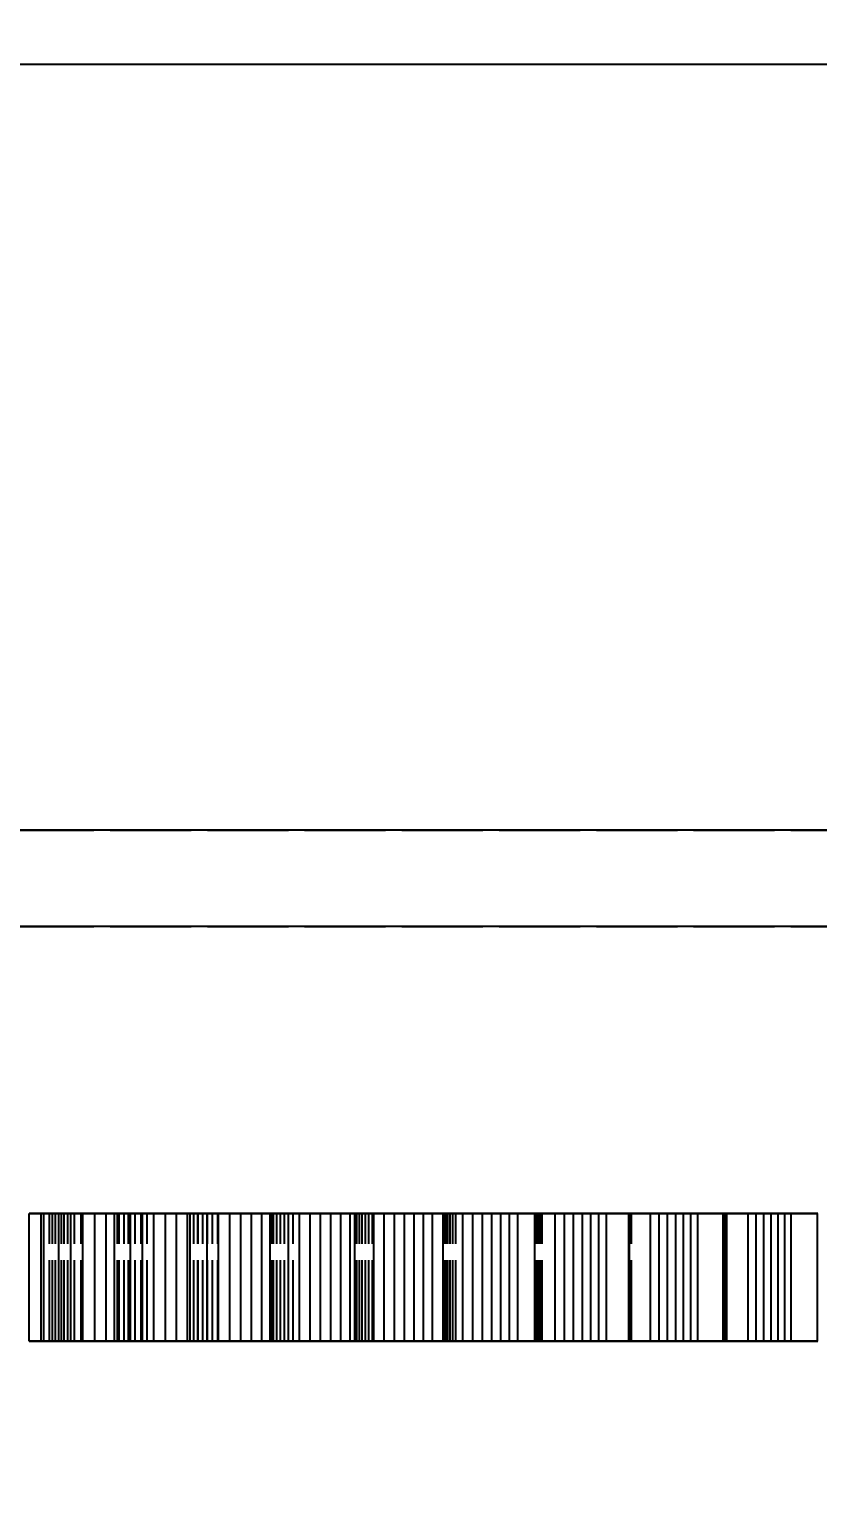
# Model space of a CAD drawing. Header units: millimetres. Extents: x -9 to 234, y -53 to 196.
# Drawn here: x 122.44 to 134.8, y -30.48 to -7.65 of the extents above; entities that cross this region are included whole.
import ezdxf

# ---------------------------------------------------------------- set-up
doc = ezdxf.new("R2010")
doc.units = ezdxf.units.MM
doc.linetypes.add('DASHED', pattern=[1.524, 1.27, -0.254])
for name, color, linetype in [('DIMS', 3, 'CONTINUOUS'), ('HIDDEN', 8, 'DASHED'), ('VISIBLE', 7, 'CONTINUOUS')]:
    doc.layers.add(name, color=color, linetype=linetype)
doc.styles.add('OpenSansCondensed-Light', font='OpenSansCondensed-Light.ttf')
doc.dimstyles.new('EZDXF', dxfattribs={"dimtxt": 0.25, "dimasz": 0.175, "dimexe": 0.375, "dimexo": 0.125, "dimgap": 0.1, "dimtad": 1, "dimlfac": 100, "dimzin": 12, "dimdsep": 46, "dimtxsty": 'OpenSansCondensed-Light', "dimblk": 'ARCHTICK', "dimcen": 2.5, "dimazin": 3, "dimtfac": 0.5, "dimtmove": 2, "dimatfit": 3})

# ---------------------------------------------------------------- blocks, each defined once
blk = doc.blocks.new('_ARCHTICK')
at = {"color": 0, "linetype": 'BYBLOCK', "const_width": 0.15}
blk.add_lwpolyline([(-0.5, -0.5), (0.5, 0.5)], dxfattribs=at)

msp = doc.modelspace()

# ---------------------------------------------------------------- linework, layer by layer
at = {"layer": 'HIDDEN'}
for points in [[(94.75, -20.2), (200.25, -20.2)], [(94.75, -21.71), (200.25, -21.71)], [(122.6232, -26.21), (122.43726, -26.21)], [(122.80557, -26.21), (122.6232, -26.21)], [(122.6232, -28.21), (122.6232, -26.21)], [(122.75565, -26.21), (122.66689, -26.21)], [(122.66689, -26.21), (122.80557, -26.21)], [(122.66689, -26.21), (122.75565, -26.21)], [(122.90152, -26.21), (122.66689, -26.21)], [(122.66689, -28.21), (122.66689, -26.21)], [(122.84794, -26.21), (122.75565, -26.21)], [(122.75565, -26.21), (122.84794, -26.21)], [(122.75565, -28.21), (122.75565, -26.21)], [(122.75565, -28.21), (122.75565, -26.21)], [(122.80557, -26.21), (122.98405, -26.21)], [(122.98405, -26.21), (122.80557, -26.21)], [(122.80557, -28.21), (122.80557, -26.21)], [(122.80557, -28.21), (122.80557, -26.21)], [(122.94387, -26.21), (122.84794, -26.21)], [(122.84794, -26.21), (122.94387, -26.21)], [(122.84794, -28.21), (122.84794, -26.21)], [(122.84794, -28.21), (122.84794, -26.21)], [(123.09251, -26.21), (122.90152, -26.21)], [(122.90152, -28.21), (122.90152, -26.21)], [(123.04358, -26.21), (122.94387, -26.21)], [(122.94387, -26.21), (123.04358, -26.21)], [(122.94387, -28.21), (122.94387, -26.21)], [(122.94387, -28.21), (122.94387, -26.21)], [(122.98405, -26.21), (123.25514, -26.21)], [(123.25514, -26.21), (122.98405, -26.21)], [(122.98405, -28.21), (122.98405, -26.21)], [(122.98405, -28.21), (122.98405, -26.21)], [(123.14725, -26.21), (123.04358, -26.21)], [(123.04358, -26.21), (123.14725, -26.21)], [(123.04358, -28.21), (123.04358, -26.21)], [(123.04358, -28.21), (123.04358, -26.21)], [(123.28026, -26.21), (123.09251, -26.21)], [(123.09251, -28.21), (123.09251, -26.21)], [(123.25514, -26.21), (123.14725, -26.21)], [(123.14725, -26.21), (123.25514, -26.21)], [(123.14725, -28.21), (123.14725, -26.21)], [(123.14725, -28.21), (123.14725, -26.21)], [(123.25514, -28.21), (123.25514, -26.21)], [(123.25514, -28.21), (123.25514, -26.21)], [(123.4646, -26.21), (123.28026, -26.21)], [(123.28026, -28.21), (123.28026, -26.21)], [(123.64531, -26.21), (123.4646, -26.21)], [(123.4646, -28.21), (123.4646, -26.21)], [(123.82213, -26.21), (123.64531, -26.21)], [(123.64531, -28.21), (123.64531, -26.21)], [(123.84905, -26.21), (123.77325, -26.21)], [(123.77325, -26.21), (123.82213, -26.21)], [(123.77325, -26.21), (123.84905, -26.21)], [(124.02547, -26.21), (123.77325, -26.21)], [(123.77325, -28.21), (123.77325, -26.21)], [(123.82213, -26.21), (123.99473, -26.21)], [(123.99473, -26.21), (123.82213, -26.21)], [(123.82213, -28.21), (123.82213, -26.21)], [(123.82213, -28.21), (123.82213, -26.21)], [(123.92862, -26.21), (123.84905, -26.21)], [(123.84905, -26.21), (123.92862, -26.21)], [(123.84905, -28.21), (123.84905, -26.21)], [(123.84905, -28.21), (123.84905, -26.21)], [(124.01209, -26.21), (123.92862, -26.21)], [(123.92862, -26.21), (124.01209, -26.21)], [(123.92862, -28.21), (123.92862, -26.21)], [(123.92862, -28.21), (123.92862, -26.21)], [(123.99473, -26.21), (124.2877, -26.21)], [(124.2877, -26.21), (123.99473, -26.21)], [(123.99473, -28.21), (123.99473, -26.21)], [(123.99473, -28.21), (123.99473, -26.21)], [(124.09961, -26.21), (124.01209, -26.21)], [(124.01209, -26.21), (124.09961, -26.21)], [(124.01209, -28.21), (124.01209, -26.21)], [(124.01209, -28.21), (124.01209, -26.21)], [(124.21117, -26.21), (124.02547, -26.21)], [(124.02547, -28.21), (124.02547, -26.21)], [(124.19138, -26.21), (124.09961, -26.21)], [(124.09961, -26.21), (124.19138, -26.21)], [(124.09961, -28.21), (124.09961, -26.21)], [(124.09961, -28.21), (124.09961, -26.21)], [(124.2877, -26.21), (124.19138, -26.21)], [(124.19138, -26.21), (124.2877, -26.21)], [(124.19138, -28.21), (124.19138, -26.21)], [(124.19138, -28.21), (124.19138, -26.21)], [(124.39337, -26.21), (124.21117, -26.21)], [(124.21117, -28.21), (124.21117, -26.21)], [(124.2877, -28.21), (124.2877, -26.21)], [(124.2877, -28.21), (124.2877, -26.21)], [(124.57188, -26.21), (124.39337, -26.21)], [(124.39337, -28.21), (124.39337, -26.21)], [(124.74649, -26.21), (124.57188, -26.21)], [(124.57188, -28.21), (124.57188, -26.21)], [(124.9169, -26.21), (124.74649, -26.21)], [(124.74649, -28.21), (124.74649, -26.21)], [(125.08278, -26.21), (124.9169, -26.21)], [(124.9169, -28.21), (124.9169, -26.21)], [(125.02052, -26.21), (124.95805, -26.21)], [(124.95805, -26.21), (125.08278, -26.21)], [(124.95805, -26.21), (125.02052, -26.21)], [(125.22666, -26.21), (124.95805, -26.21)], [(124.95805, -28.21), (124.95805, -26.21)], [(125.08699, -26.21), (125.02052, -26.21)], [(125.02052, -26.21), (125.08699, -26.21)], [(125.02052, -28.21), (125.02052, -26.21)], [(125.02052, -28.21), (125.02052, -26.21)], [(125.08278, -26.21), (125.3962, -26.21)], [(125.3962, -26.21), (125.08278, -26.21)], [(125.08278, -28.21), (125.08278, -26.21)], [(125.08278, -28.21), (125.08278, -26.21)], [(125.15759, -26.21), (125.08699, -26.21)], [(125.08699, -26.21), (125.15759, -26.21)], [(125.08699, -28.21), (125.08699, -26.21)], [(125.08699, -28.21), (125.08699, -26.21)], [(125.2325, -26.21), (125.15759, -26.21)], [(125.15759, -26.21), (125.2325, -26.21)], [(125.15759, -28.21), (125.15759, -26.21)], [(125.15759, -28.21), (125.15759, -26.21)], [(125.40616, -26.21), (125.22666, -26.21)], [(125.22666, -28.21), (125.22666, -26.21)], [(125.31193, -26.21), (125.2325, -26.21)], [(125.2325, -26.21), (125.31193, -26.21)], [(125.2325, -28.21), (125.2325, -26.21)], [(125.2325, -28.21), (125.2325, -26.21)], [(125.3962, -26.21), (125.31193, -26.21)], [(125.31193, -26.21), (125.3962, -26.21)], [(125.31193, -28.21), (125.31193, -26.21)], [(125.31193, -28.21), (125.31193, -26.21)], [(125.3962, -28.21), (125.3962, -26.21)], [(125.3962, -28.21), (125.3962, -26.21)], [(125.58192, -26.21), (125.40616, -26.21)], [(125.40616, -28.21), (125.40616, -26.21)], [(125.75373, -26.21), (125.58192, -26.21)], [(125.58192, -28.21), (125.58192, -26.21)], [(125.92137, -26.21), (125.75373, -26.21)], [(125.75373, -28.21), (125.75373, -26.21)], [(126.08456, -26.21), (125.92137, -26.21)], [(125.92137, -28.21), (125.92137, -26.21)], [(126.2429, -26.21), (126.08456, -26.21)], [(126.08456, -28.21), (126.08456, -26.21)], [(126.26437, -26.21), (126.21554, -26.21)], [(126.21554, -26.21), (126.2429, -26.21)], [(126.21554, -26.21), (126.26437, -26.21)], [(126.49921, -26.21), (126.21554, -26.21)], [(126.21554, -28.21), (126.21554, -26.21)], [(126.2429, -26.21), (126.57524, -26.21)], [(126.57524, -26.21), (126.2429, -26.21)], [(126.2429, -28.21), (126.2429, -26.21)], [(126.2429, -28.21), (126.2429, -26.21)], [(126.31741, -26.21), (126.26437, -26.21)], [(126.26437, -26.21), (126.31741, -26.21)], [(126.26437, -28.21), (126.26437, -26.21)], [(126.26437, -28.21), (126.26437, -26.21)], [(126.3748, -26.21), (126.31741, -26.21)], [(126.31741, -26.21), (126.3748, -26.21)], [(126.31741, -28.21), (126.31741, -26.21)], [(126.31741, -28.21), (126.31741, -26.21)], [(126.43673, -26.21), (126.3748, -26.21)], [(126.3748, -26.21), (126.43673, -26.21)], [(126.3748, -28.21), (126.3748, -26.21)], [(126.3748, -28.21), (126.3748, -26.21)], [(126.50343, -26.21), (126.43673, -26.21)], [(126.43673, -26.21), (126.50343, -26.21)], [(126.43673, -28.21), (126.43673, -26.21)], [(126.43673, -28.21), (126.43673, -26.21)], [(126.67164, -26.21), (126.49921, -26.21)], [(126.49921, -28.21), (126.49921, -26.21)], [(126.57524, -26.21), (126.50343, -26.21)], [(126.50343, -26.21), (126.57524, -26.21)], [(126.50343, -28.21), (126.50343, -26.21)], [(126.50343, -28.21), (126.50343, -26.21)], [(126.57524, -28.21), (126.57524, -26.21)], [(126.57524, -28.21), (126.57524, -26.21)], [(126.8401, -26.21), (126.67164, -26.21)], [(126.67164, -28.21), (126.67164, -26.21)], [(127.00438, -26.21), (126.8401, -26.21)], [(126.8401, -28.21), (126.8401, -26.21)], [(127.16425, -26.21), (127.00438, -26.21)], [(127.00438, -28.21), (127.00438, -26.21)], [(127.3194, -26.21), (127.16425, -26.21)], [(127.16425, -28.21), (127.16425, -26.21)], [(127.46944, -26.21), (127.3194, -26.21)], [(127.3194, -28.21), (127.3194, -26.21)], [(127.81908, -26.21), (127.46944, -26.21)], [(127.46944, -28.21), (127.46944, -26.21)], [(127.57453, -26.21), (127.53957, -26.21)], [(127.53957, -26.21), (127.81908, -26.21)], [(127.53957, -26.21), (127.57453, -26.21)], [(127.83693, -26.21), (127.53957, -26.21)], [(127.53957, -28.21), (127.53957, -26.21)], [(127.61388, -26.21), (127.57453, -26.21)], [(127.57453, -26.21), (127.61388, -26.21)], [(127.57453, -28.21), (127.57453, -26.21)], [(127.57453, -28.21), (127.57453, -26.21)], [(127.65779, -26.21), (127.61388, -26.21)], [(127.61388, -26.21), (127.65779, -26.21)], [(127.61388, -28.21), (127.61388, -26.21)], [(127.61388, -28.21), (127.61388, -26.21)], [(127.70643, -26.21), (127.65779, -26.21)], [(127.65779, -26.21), (127.70643, -26.21)], [(127.65779, -28.21), (127.65779, -26.21)], [(127.65779, -28.21), (127.65779, -26.21)], [(127.76008, -26.21), (127.70643, -26.21)], [(127.70643, -26.21), (127.76008, -26.21)], [(127.70643, -28.21), (127.70643, -26.21)], [(127.70643, -28.21), (127.70643, -26.21)], [(127.81908, -26.21), (127.76008, -26.21)], [(127.76008, -26.21), (127.81908, -26.21)], [(127.76008, -28.21), (127.76008, -26.21)], [(127.76008, -28.21), (127.76008, -26.21)], [(127.81908, -28.21), (127.81908, -26.21)], [(127.81908, -28.21), (127.81908, -26.21)], [(128.00145, -26.21), (127.83693, -26.21)], [(127.83693, -28.21), (127.83693, -26.21)], [(128.16179, -26.21), (128.00145, -26.21)], [(128.00145, -28.21), (128.00145, -26.21)], [(128.31774, -26.21), (128.16179, -26.21)], [(128.16179, -28.21), (128.16179, -26.21)], [(128.46905, -26.21), (128.31774, -26.21)], [(128.31774, -28.21), (128.31774, -26.21)], [(128.61542, -26.21), (128.46905, -26.21)], [(128.46905, -28.21), (128.46905, -26.21)], [(128.75643, -26.21), (128.61542, -26.21)], [(128.61542, -28.21), (128.61542, -26.21)], [(129.12167, -26.21), (128.75643, -26.21)], [(128.75643, -28.21), (128.75643, -26.21)], [(128.94463, -26.21), (128.92371, -26.21)], [(128.92371, -26.21), (129.12167, -26.21)], [(128.92371, -26.21), (128.94463, -26.21)], [(129.2333, -26.21), (128.92371, -26.21)], [(128.92371, -28.21), (128.92371, -26.21)], [(128.9701, -26.21), (128.94463, -26.21)], [(128.94463, -26.21), (128.9701, -26.21)], [(128.94463, -28.21), (128.94463, -26.21)], [(128.94463, -28.21), (128.94463, -26.21)], [(129.0003, -26.21), (128.9701, -26.21)], [(128.9701, -26.21), (129.0003, -26.21)], [(128.9701, -28.21), (128.9701, -26.21)], [(128.9701, -28.21), (128.9701, -26.21)], [(129.03543, -26.21), (129.0003, -26.21)], [(129.0003, -26.21), (129.03543, -26.21)], [(129.0003, -28.21), (129.0003, -26.21)], [(129.0003, -28.21), (129.0003, -26.21)], [(129.07576, -26.21), (129.03543, -26.21)], [(129.03543, -26.21), (129.07576, -26.21)], [(129.03543, -28.21), (129.03543, -26.21)], [(129.03543, -28.21), (129.03543, -26.21)], [(129.12167, -26.21), (129.07576, -26.21)], [(129.07576, -26.21), (129.12167, -26.21)], [(129.07576, -28.21), (129.07576, -26.21)], [(129.07576, -28.21), (129.07576, -26.21)], [(129.12167, -28.21), (129.12167, -26.21)], [(129.12167, -28.21), (129.12167, -26.21)], [(129.38912, -26.21), (129.2333, -26.21)], [(129.2333, -28.21), (129.2333, -26.21)], [(129.54056, -26.21), (129.38912, -26.21)], [(129.38912, -28.21), (129.38912, -26.21)], [(129.68741, -26.21), (129.54056, -26.21)], [(129.54056, -28.21), (129.54056, -26.21)], [(129.82943, -26.21), (129.68741, -26.21)], [(129.68741, -28.21), (129.68741, -26.21)], [(129.9663, -26.21), (129.82943, -26.21)], [(129.82943, -28.21), (129.82943, -26.21)], [(130.09758, -26.21), (129.9663, -26.21)], [(129.9663, -28.21), (129.9663, -26.21)], [(130.47665, -26.21), (130.09758, -26.21)], [(130.09758, -28.21), (130.09758, -26.21)], [(130.36798, -26.21), (130.36121, -26.21)], [(130.36121, -26.21), (130.47665, -26.21)], [(130.36121, -26.21), (130.36798, -26.21)], [(130.68153, -26.21), (130.36121, -26.21)], [(130.36121, -28.21), (130.36121, -26.21)], [(130.37945, -26.21), (130.36798, -26.21)], [(130.36798, -26.21), (130.37945, -26.21)], [(130.36798, -28.21), (130.36798, -26.21)], [(130.36798, -28.21), (130.36798, -26.21)], [(130.39579, -26.21), (130.37945, -26.21)], [(130.37945, -26.21), (130.39579, -26.21)], [(130.37945, -28.21), (130.37945, -26.21)], [(130.37945, -28.21), (130.37945, -26.21)], [(130.41724, -26.21), (130.39579, -26.21)], [(130.39579, -26.21), (130.41724, -26.21)], [(130.39579, -28.21), (130.39579, -26.21)], [(130.39579, -28.21), (130.39579, -26.21)], [(130.44406, -26.21), (130.41724, -26.21)], [(130.41724, -26.21), (130.44406, -26.21)], [(130.41724, -28.21), (130.41724, -26.21)], [(130.41724, -28.21), (130.41724, -26.21)], [(130.47665, -26.21), (130.44406, -26.21)], [(130.44406, -26.21), (130.47665, -26.21)], [(130.44406, -28.21), (130.44406, -26.21)], [(130.44406, -28.21), (130.44406, -26.21)], [(130.47665, -28.21), (130.47665, -26.21)], [(130.47665, -28.21), (130.47665, -26.21)], [(130.82787, -26.21), (130.68153, -26.21)], [(130.68153, -28.21), (130.68153, -26.21)], [(130.96967, -26.21), (130.82787, -26.21)], [(130.82787, -28.21), (130.82787, -26.21)], [(131.10672, -26.21), (130.96967, -26.21)], [(130.96967, -28.21), (130.96967, -26.21)], [(131.23876, -26.21), (131.10672, -26.21)], [(131.10672, -28.21), (131.10672, -26.21)], [(131.36545, -26.21), (131.23876, -26.21)], [(131.23876, -28.21), (131.23876, -26.21)], [(131.48638, -26.21), (131.36545, -26.21)], [(131.36545, -28.21), (131.36545, -26.21)], [(131.87742, -26.21), (131.48638, -26.21)], [(131.48638, -28.21), (131.48638, -26.21)], [(131.83748, -26.21), (131.83506, -26.21)], [(131.83506, -26.21), (131.87742, -26.21)], [(131.83506, -26.21), (131.83748, -26.21)], [(131.83765, -26.21), (131.83506, -26.21)], [(131.83506, -28.21), (131.83506, -26.21)], [(131.84513, -26.21), (131.83748, -26.21)], [(131.83748, -26.21), (131.84513, -26.21)], [(131.83748, -28.21), (131.83748, -26.21)], [(131.83748, -28.21), (131.83748, -26.21)], [(131.84506, -26.21), (131.83765, -26.21)], [(131.83765, -28.21), (131.83765, -26.21)], [(132.17455, -26.21), (131.84506, -26.21)], [(131.84506, -28.21), (131.84506, -26.21)], [(131.85831, -26.21), (131.84513, -26.21)], [(131.84513, -26.21), (131.85831, -26.21)], [(131.84513, -28.21), (131.84513, -26.21)], [(131.84513, -28.21), (131.84513, -26.21)], [(131.87742, -26.21), (131.85831, -26.21)], [(131.85831, -26.21), (131.87742, -26.21)], [(131.85831, -28.21), (131.85831, -26.21)], [(131.85831, -28.21), (131.85831, -26.21)], [(131.87742, -28.21), (131.87742, -26.21)], [(131.87742, -28.21), (131.87742, -26.21)], [(132.31071, -26.21), (132.17455, -26.21)], [(132.17455, -28.21), (132.17455, -26.21)], [(132.44218, -26.21), (132.31071, -26.21)], [(132.31071, -28.21), (132.31071, -26.21)], [(132.56875, -26.21), (132.44218, -26.21)], [(132.44218, -28.21), (132.44218, -26.21)], [(132.69016, -26.21), (132.56875, -26.21)], [(132.56875, -28.21), (132.56875, -26.21)], [(132.80607, -26.21), (132.69016, -26.21)], [(132.69016, -28.21), (132.69016, -26.21)], [(132.91605, -26.21), (132.80607, -26.21)], [(132.80607, -28.21), (132.80607, -26.21)], [(133.31716, -26.21), (132.91605, -26.21)], [(132.91605, -28.21), (132.91605, -26.21)], [(133.31716, -26.21), (133.31162, -26.21)], [(133.31162, -26.21), (133.31716, -26.21)], [(133.31162, -26.21), (133.31716, -26.21)], [(133.31215, -26.21), (133.31162, -26.21)], [(133.31162, -28.21), (133.31162, -26.21)], [(133.31833, -26.21), (133.31215, -26.21)], [(133.31215, -28.21), (133.31215, -26.21)], [(133.31716, -28.21), (133.31716, -26.21)], [(133.31716, -28.21), (133.31716, -26.21)], [(133.32985, -26.21), (133.31833, -26.21)], [(133.31833, -28.21), (133.31833, -26.21)], [(133.34649, -26.21), (133.32985, -26.21)], [(133.32985, -28.21), (133.32985, -26.21)], [(133.36804, -26.21), (133.34649, -26.21)], [(133.34649, -28.21), (133.34649, -26.21)], [(133.70509, -26.21), (133.36804, -26.21)], [(133.36804, -28.21), (133.36804, -26.21)], [(133.8304, -26.21), (133.70509, -26.21)], [(133.70509, -28.21), (133.70509, -26.21)], [(133.95091, -26.21), (133.8304, -26.21)], [(133.8304, -28.21), (133.8304, -26.21)], [(134.06639, -26.21), (133.95091, -26.21)], [(133.95091, -28.21), (133.95091, -26.21)], [(134.17657, -26.21), (134.06639, -26.21)], [(134.06639, -28.21), (134.06639, -26.21)], [(134.28114, -26.21), (134.17657, -26.21)], [(134.17657, -28.21), (134.17657, -26.21)], [(134.37963, -26.21), (134.28114, -26.21)], [(134.28114, -28.21), (134.28114, -26.21)], [(134.78885, -26.21), (134.37963, -26.21)], [(134.37963, -28.21), (134.37963, -26.21)], [(134.79691, -26.21), (134.78885, -26.21)], [(134.78885, -28.21), (134.78885, -26.21)], [(122.6232, -28.21), (122.43726, -28.21)], [(122.80557, -28.21), (122.6232, -28.21)], [(122.75565, -28.21), (122.66689, -28.21)], [(122.66689, -28.21), (122.80557, -28.21)], [(122.66689, -28.21), (122.75565, -28.21)], [(122.90152, -28.21), (122.66689, -28.21)], [(122.84794, -28.21), (122.75565, -28.21)], [(122.75565, -28.21), (122.84794, -28.21)], [(122.80557, -28.21), (122.98405, -28.21)], [(122.98405, -28.21), (122.80557, -28.21)], [(122.94387, -28.21), (122.84794, -28.21)], [(122.84794, -28.21), (122.94387, -28.21)], [(123.09251, -28.21), (122.90152, -28.21)], [(123.04358, -28.21), (122.94387, -28.21)], [(122.94387, -28.21), (123.04358, -28.21)], [(122.98405, -28.21), (123.25514, -28.21)], [(123.25514, -28.21), (122.98405, -28.21)], [(123.14725, -28.21), (123.04358, -28.21)], [(123.04358, -28.21), (123.14725, -28.21)], [(123.28026, -28.21), (123.09251, -28.21)], [(123.25514, -28.21), (123.14725, -28.21)], [(123.14725, -28.21), (123.25514, -28.21)], [(123.4646, -28.21), (123.28026, -28.21)], [(123.64531, -28.21), (123.4646, -28.21)], [(123.82213, -28.21), (123.64531, -28.21)], [(123.84905, -28.21), (123.77325, -28.21)], [(123.77325, -28.21), (123.82213, -28.21)], [(123.77325, -28.21), (123.84905, -28.21)], [(124.02547, -28.21), (123.77325, -28.21)], [(123.82213, -28.21), (123.99473, -28.21)], [(123.99473, -28.21), (123.82213, -28.21)], [(123.92862, -28.21), (123.84905, -28.21)], [(123.84905, -28.21), (123.92862, -28.21)], [(124.01209, -28.21), (123.92862, -28.21)], [(123.92862, -28.21), (124.01209, -28.21)], [(123.99473, -28.21), (124.2877, -28.21)], [(124.2877, -28.21), (123.99473, -28.21)], [(124.09961, -28.21), (124.01209, -28.21)], [(124.01209, -28.21), (124.09961, -28.21)], [(124.21117, -28.21), (124.02547, -28.21)], [(124.19138, -28.21), (124.09961, -28.21)], [(124.09961, -28.21), (124.19138, -28.21)], [(124.2877, -28.21), (124.19138, -28.21)], [(124.19138, -28.21), (124.2877, -28.21)], [(124.39337, -28.21), (124.21117, -28.21)], [(124.57188, -28.21), (124.39337, -28.21)], [(124.74649, -28.21), (124.57188, -28.21)], [(124.9169, -28.21), (124.74649, -28.21)], [(125.08278, -28.21), (124.9169, -28.21)], [(125.02052, -28.21), (124.95805, -28.21)], [(124.95805, -28.21), (125.08278, -28.21)], [(124.95805, -28.21), (125.02052, -28.21)], [(125.22666, -28.21), (124.95805, -28.21)], [(125.08699, -28.21), (125.02052, -28.21)], [(125.02052, -28.21), (125.08699, -28.21)], [(125.08278, -28.21), (125.3962, -28.21)], [(125.3962, -28.21), (125.08278, -28.21)], [(125.15759, -28.21), (125.08699, -28.21)], [(125.08699, -28.21), (125.15759, -28.21)], [(125.2325, -28.21), (125.15759, -28.21)], [(125.15759, -28.21), (125.2325, -28.21)], [(125.40616, -28.21), (125.22666, -28.21)], [(125.31193, -28.21), (125.2325, -28.21)], [(125.2325, -28.21), (125.31193, -28.21)], [(125.3962, -28.21), (125.31193, -28.21)], [(125.31193, -28.21), (125.3962, -28.21)], [(125.58192, -28.21), (125.40616, -28.21)], [(125.75373, -28.21), (125.58192, -28.21)], [(125.92137, -28.21), (125.75373, -28.21)], [(126.08456, -28.21), (125.92137, -28.21)], [(126.2429, -28.21), (126.08456, -28.21)], [(126.26437, -28.21), (126.21554, -28.21)], [(126.21554, -28.21), (126.2429, -28.21)], [(126.21554, -28.21), (126.26437, -28.21)], [(126.49921, -28.21), (126.21554, -28.21)], [(126.2429, -28.21), (126.57524, -28.21)], [(126.57524, -28.21), (126.2429, -28.21)], [(126.31741, -28.21), (126.26437, -28.21)], [(126.26437, -28.21), (126.31741, -28.21)], [(126.3748, -28.21), (126.31741, -28.21)], [(126.31741, -28.21), (126.3748, -28.21)], [(126.43673, -28.21), (126.3748, -28.21)], [(126.3748, -28.21), (126.43673, -28.21)], [(126.50343, -28.21), (126.43673, -28.21)], [(126.43673, -28.21), (126.50343, -28.21)], [(126.67164, -28.21), (126.49921, -28.21)], [(126.57524, -28.21), (126.50343, -28.21)], [(126.50343, -28.21), (126.57524, -28.21)], [(126.8401, -28.21), (126.67164, -28.21)], [(127.00438, -28.21), (126.8401, -28.21)], [(127.16425, -28.21), (127.00438, -28.21)], [(127.3194, -28.21), (127.16425, -28.21)], [(127.46944, -28.21), (127.3194, -28.21)], [(127.81908, -28.21), (127.46944, -28.21)], [(127.57453, -28.21), (127.53957, -28.21)], [(127.53957, -28.21), (127.81908, -28.21)], [(127.53957, -28.21), (127.57453, -28.21)], [(127.83693, -28.21), (127.53957, -28.21)], [(127.61388, -28.21), (127.57453, -28.21)], [(127.57453, -28.21), (127.61388, -28.21)], [(127.65779, -28.21), (127.61388, -28.21)], [(127.61388, -28.21), (127.65779, -28.21)], [(127.70643, -28.21), (127.65779, -28.21)], [(127.65779, -28.21), (127.70643, -28.21)], [(127.76008, -28.21), (127.70643, -28.21)], [(127.70643, -28.21), (127.76008, -28.21)], [(127.81908, -28.21), (127.76008, -28.21)], [(127.76008, -28.21), (127.81908, -28.21)], [(128.00145, -28.21), (127.83693, -28.21)], [(128.16179, -28.21), (128.00145, -28.21)], [(128.31774, -28.21), (128.16179, -28.21)], [(128.46905, -28.21), (128.31774, -28.21)], [(128.61542, -28.21), (128.46905, -28.21)], [(128.75643, -28.21), (128.61542, -28.21)], [(129.12167, -28.21), (128.75643, -28.21)], [(128.94463, -28.21), (128.92371, -28.21)], [(128.92371, -28.21), (129.12167, -28.21)], [(128.92371, -28.21), (128.94463, -28.21)], [(129.2333, -28.21), (128.92371, -28.21)], [(128.9701, -28.21), (128.94463, -28.21)], [(128.94463, -28.21), (128.9701, -28.21)], [(129.0003, -28.21), (128.9701, -28.21)], [(128.9701, -28.21), (129.0003, -28.21)], [(129.03543, -28.21), (129.0003, -28.21)], [(129.0003, -28.21), (129.03543, -28.21)], [(129.07576, -28.21), (129.03543, -28.21)], [(129.03543, -28.21), (129.07576, -28.21)], [(129.12167, -28.21), (129.07576, -28.21)], [(129.07576, -28.21), (129.12167, -28.21)], [(129.38912, -28.21), (129.2333, -28.21)], [(129.54056, -28.21), (129.38912, -28.21)], [(129.68741, -28.21), (129.54056, -28.21)], [(129.82943, -28.21), (129.68741, -28.21)], [(129.9663, -28.21), (129.82943, -28.21)], [(130.09758, -28.21), (129.9663, -28.21)], [(130.47665, -28.21), (130.09758, -28.21)], [(130.36798, -28.21), (130.36121, -28.21)], [(130.36121, -28.21), (130.47665, -28.21)], [(130.36121, -28.21), (130.36798, -28.21)], [(130.68153, -28.21), (130.36121, -28.21)], [(130.37945, -28.21), (130.36798, -28.21)], [(130.36798, -28.21), (130.37945, -28.21)], [(130.39579, -28.21), (130.37945, -28.21)], [(130.37945, -28.21), (130.39579, -28.21)], [(130.41724, -28.21), (130.39579, -28.21)], [(130.39579, -28.21), (130.41724, -28.21)], [(130.44406, -28.21), (130.41724, -28.21)], [(130.41724, -28.21), (130.44406, -28.21)], [(130.47665, -28.21), (130.44406, -28.21)], [(130.44406, -28.21), (130.47665, -28.21)], [(130.82787, -28.21), (130.68153, -28.21)], [(130.96967, -28.21), (130.82787, -28.21)], [(131.10672, -28.21), (130.96967, -28.21)], [(131.23876, -28.21), (131.10672, -28.21)], [(131.36545, -28.21), (131.23876, -28.21)], [(131.48638, -28.21), (131.36545, -28.21)], [(131.87742, -28.21), (131.48638, -28.21)], [(131.83748, -28.21), (131.83506, -28.21)], [(131.83506, -28.21), (131.87742, -28.21)], [(131.83506, -28.21), (131.83748, -28.21)], [(131.83765, -28.21), (131.83506, -28.21)], [(131.84513, -28.21), (131.83748, -28.21)], [(131.83748, -28.21), (131.84513, -28.21)], [(131.84506, -28.21), (131.83765, -28.21)], [(132.17455, -28.21), (131.84506, -28.21)], [(131.85831, -28.21), (131.84513, -28.21)], [(131.84513, -28.21), (131.85831, -28.21)], [(131.87742, -28.21), (131.85831, -28.21)], [(131.85831, -28.21), (131.87742, -28.21)], [(132.31071, -28.21), (132.17455, -28.21)], [(132.44218, -28.21), (132.31071, -28.21)], [(132.56875, -28.21), (132.44218, -28.21)], [(132.69016, -28.21), (132.56875, -28.21)], [(132.80607, -28.21), (132.69016, -28.21)], [(132.91605, -28.21), (132.80607, -28.21)], [(133.31716, -28.21), (132.91605, -28.21)], [(133.31716, -28.21), (133.31162, -28.21)], [(133.31162, -28.21), (133.31716, -28.21)], [(133.31162, -28.21), (133.31716, -28.21)], [(133.31215, -28.21), (133.31162, -28.21)], [(133.31833, -28.21), (133.31215, -28.21)], [(133.32985, -28.21), (133.31833, -28.21)], [(133.34649, -28.21), (133.32985, -28.21)], [(133.36804, -28.21), (133.34649, -28.21)], [(133.70509, -28.21), (133.36804, -28.21)], [(133.8304, -28.21), (133.70509, -28.21)], [(133.95091, -28.21), (133.8304, -28.21)], [(134.06639, -28.21), (133.95091, -28.21)], [(134.17657, -28.21), (134.06639, -28.21)], [(134.28114, -28.21), (134.17657, -28.21)], [(134.37963, -28.21), (134.28114, -28.21)], [(134.78885, -28.21), (134.37963, -28.21)], [(134.79691, -28.21), (134.78885, -28.21)]]:
    msp.add_lwpolyline(points, dxfattribs=at)
at = {"layer": 'VISIBLE'}
for points in [[(200.25, -20.2), (94.75, -20.2)], [(200.25, -21.71), (94.75, -21.71)], [(122.43726, -26.21), (122.6232, -26.21)], [(122.43726, -28.21), (122.43726, -26.21)], [(122.6232, -26.21), (122.66689, -26.21)], [(122.6232, -28.21), (122.6232, -26.21)], [(122.66689, -26.21), (122.90152, -26.21)], [(122.66689, -28.21), (122.66689, -26.21)], [(122.90152, -26.21), (123.09251, -26.21)], [(122.90152, -28.21), (122.90152, -26.21)], [(123.09251, -26.21), (123.28026, -26.21)], [(123.09251, -28.21), (123.09251, -26.21)], [(123.28026, -26.21), (123.4646, -26.21)], [(123.28026, -28.21), (123.28026, -26.21)], [(123.4646, -26.21), (123.64531, -26.21)], [(123.4646, -28.21), (123.4646, -26.21)], [(123.64531, -26.21), (123.77325, -26.21)], [(123.64531, -28.21), (123.64531, -26.21)], [(123.77325, -26.21), (124.02547, -26.21)], [(123.77325, -28.21), (123.77325, -26.21)], [(124.02547, -26.21), (124.21117, -26.21)], [(124.02547, -28.21), (124.02547, -26.21)], [(124.21117, -26.21), (124.39337, -26.21)], [(124.21117, -28.21), (124.21117, -26.21)], [(124.39337, -26.21), (124.57188, -26.21)], [(124.39337, -28.21), (124.39337, -26.21)], [(124.57188, -26.21), (124.74649, -26.21)], [(124.57188, -28.21), (124.57188, -26.21)], [(124.74649, -26.21), (124.9169, -26.21)], [(124.74649, -28.21), (124.74649, -26.21)], [(124.9169, -26.21), (124.95805, -26.21)], [(124.9169, -28.21), (124.9169, -26.21)], [(124.95805, -26.21), (125.22666, -26.21)], [(124.95805, -28.21), (124.95805, -26.21)], [(125.22666, -26.21), (125.40616, -26.21)], [(125.22666, -28.21), (125.22666, -26.21)], [(125.40616, -26.21), (125.58192, -26.21)], [(125.40616, -28.21), (125.40616, -26.21)], [(125.58192, -26.21), (125.75373, -26.21)], [(125.58192, -28.21), (125.58192, -26.21)], [(125.75373, -26.21), (125.92137, -26.21)], [(125.75373, -28.21), (125.75373, -26.21)], [(125.92137, -26.21), (126.08456, -26.21)], [(125.92137, -28.21), (125.92137, -26.21)], [(126.08456, -26.21), (126.21554, -26.21)], [(126.08456, -28.21), (126.08456, -26.21)], [(126.21554, -26.21), (126.49921, -26.21)], [(126.21554, -28.21), (126.21554, -26.21)], [(126.49921, -26.21), (126.67164, -26.21)], [(126.49921, -28.21), (126.49921, -26.21)], [(126.67164, -26.21), (126.8401, -26.21)], [(126.67164, -28.21), (126.67164, -26.21)], [(126.8401, -26.21), (127.00438, -26.21)], [(126.8401, -28.21), (126.8401, -26.21)], [(127.00438, -26.21), (127.16425, -26.21)], [(127.00438, -28.21), (127.00438, -26.21)], [(127.16425, -26.21), (127.3194, -26.21)], [(127.16425, -28.21), (127.16425, -26.21)], [(127.3194, -26.21), (127.46944, -26.21)], [(127.3194, -28.21), (127.3194, -26.21)], [(127.46944, -26.21), (127.53957, -26.21)], [(127.46944, -28.21), (127.46944, -26.21)], [(127.53957, -26.21), (127.83693, -26.21)], [(127.53957, -28.21), (127.53957, -26.21)], [(127.83693, -26.21), (128.00145, -26.21)], [(127.83693, -28.21), (127.83693, -26.21)], [(128.00145, -26.21), (128.16179, -26.21)], [(128.00145, -28.21), (128.00145, -26.21)], [(128.16179, -26.21), (128.31774, -26.21)], [(128.16179, -28.21), (128.16179, -26.21)], [(128.31774, -26.21), (128.46905, -26.21)], [(128.31774, -28.21), (128.31774, -26.21)], [(128.46905, -26.21), (128.61542, -26.21)], [(128.46905, -28.21), (128.46905, -26.21)], [(128.61542, -26.21), (128.75643, -26.21)], [(128.61542, -28.21), (128.61542, -26.21)], [(128.75643, -26.21), (128.92371, -26.21)], [(128.75643, -28.21), (128.75643, -26.21)], [(128.92371, -26.21), (129.2333, -26.21)], [(128.92371, -28.21), (128.92371, -26.21)], [(129.2333, -26.21), (129.38912, -26.21)], [(129.2333, -28.21), (129.2333, -26.21)], [(129.38912, -26.21), (129.54056, -26.21)], [(129.38912, -28.21), (129.38912, -26.21)], [(129.54056, -26.21), (129.68741, -26.21)], [(129.54056, -28.21), (129.54056, -26.21)], [(129.68741, -26.21), (129.82943, -26.21)], [(129.68741, -28.21), (129.68741, -26.21)], [(129.82943, -26.21), (129.9663, -26.21)], [(129.82943, -28.21), (129.82943, -26.21)], [(129.9663, -26.21), (130.09758, -26.21)], [(129.9663, -28.21), (129.9663, -26.21)], [(130.09758, -26.21), (130.36121, -26.21)], [(130.09758, -28.21), (130.09758, -26.21)], [(130.36121, -26.21), (130.68153, -26.21)], [(130.36121, -28.21), (130.36121, -26.21)], [(130.68153, -26.21), (130.82787, -26.21)], [(130.68153, -28.21), (130.68153, -26.21)], [(130.82787, -26.21), (130.96967, -26.21)], [(130.82787, -28.21), (130.82787, -26.21)], [(130.96967, -26.21), (131.10672, -26.21)], [(130.96967, -28.21), (130.96967, -26.21)], [(131.10672, -26.21), (131.23876, -26.21)], [(131.10672, -28.21), (131.10672, -26.21)], [(131.23876, -26.21), (131.36545, -26.21)], [(131.23876, -28.21), (131.23876, -26.21)], [(131.36545, -26.21), (131.48638, -26.21)], [(131.36545, -28.21), (131.36545, -26.21)], [(131.48638, -26.21), (131.83506, -26.21)], [(131.48638, -28.21), (131.48638, -26.21)], [(131.83506, -26.21), (131.83765, -26.21)], [(131.83506, -28.21), (131.83506, -26.21)], [(131.83765, -26.21), (131.84506, -26.21)], [(131.83765, -28.21), (131.83765, -26.21)], [(131.84506, -26.21), (132.17455, -26.21)], [(131.84506, -28.21), (131.84506, -26.21)], [(132.17455, -26.21), (132.31071, -26.21)], [(132.17455, -28.21), (132.17455, -26.21)], [(132.31071, -26.21), (132.44218, -26.21)], [(132.31071, -28.21), (132.31071, -26.21)], [(132.44218, -26.21), (132.56875, -26.21)], [(132.44218, -28.21), (132.44218, -26.21)], [(132.56875, -26.21), (132.69016, -26.21)], [(132.56875, -28.21), (132.56875, -26.21)], [(132.69016, -26.21), (132.80607, -26.21)], [(132.69016, -28.21), (132.69016, -26.21)], [(132.80607, -26.21), (132.91605, -26.21)], [(132.80607, -28.21), (132.80607, -26.21)], [(132.91605, -26.21), (133.31162, -26.21)], [(132.91605, -28.21), (132.91605, -26.21)], [(133.31162, -26.21), (133.31215, -26.21)], [(133.31162, -28.21), (133.31162, -26.21)], [(133.31215, -26.21), (133.31833, -26.21)], [(133.31215, -28.21), (133.31215, -26.21)], [(133.31833, -26.21), (133.32985, -26.21)], [(133.31833, -28.21), (133.31833, -26.21)], [(133.32985, -26.21), (133.34649, -26.21)], [(133.32985, -28.21), (133.32985, -26.21)], [(133.34649, -26.21), (133.36804, -26.21)], [(133.34649, -28.21), (133.34649, -26.21)], [(133.36804, -26.21), (133.70509, -26.21)], [(133.36804, -28.21), (133.36804, -26.21)], [(133.70509, -26.21), (133.8304, -26.21)], [(133.70509, -28.21), (133.70509, -26.21)], [(133.8304, -26.21), (133.95091, -26.21)], [(133.8304, -28.21), (133.8304, -26.21)], [(133.95091, -26.21), (134.06639, -26.21)], [(133.95091, -28.21), (133.95091, -26.21)], [(134.06639, -26.21), (134.17657, -26.21)], [(134.06639, -28.21), (134.06639, -26.21)], [(134.17657, -26.21), (134.28114, -26.21)], [(134.17657, -28.21), (134.17657, -26.21)], [(134.28114, -26.21), (134.37963, -26.21)], [(134.28114, -28.21), (134.28114, -26.21)], [(134.37963, -26.21), (134.78885, -26.21)], [(134.37963, -28.21), (134.37963, -26.21)], [(134.78885, -26.21), (134.79691, -26.21)], [(134.78885, -28.21), (134.78885, -26.21)], [(122.43726, -28.21), (122.6232, -28.21)], [(122.6232, -28.21), (122.66689, -28.21)], [(122.66689, -28.21), (122.90152, -28.21)], [(122.90152, -28.21), (123.09251, -28.21)], [(123.09251, -28.21), (123.28026, -28.21)], [(123.28026, -28.21), (123.4646, -28.21)], [(123.4646, -28.21), (123.64531, -28.21)], [(123.64531, -28.21), (123.77325, -28.21)], [(123.77325, -28.21), (124.02547, -28.21)], [(124.02547, -28.21), (124.21117, -28.21)], [(124.21117, -28.21), (124.39337, -28.21)], [(124.39337, -28.21), (124.57188, -28.21)], [(124.57188, -28.21), (124.74649, -28.21)], [(124.74649, -28.21), (124.9169, -28.21)], [(124.9169, -28.21), (124.95805, -28.21)], [(124.95805, -28.21), (125.22666, -28.21)], [(125.22666, -28.21), (125.40616, -28.21)], [(125.40616, -28.21), (125.58192, -28.21)], [(125.58192, -28.21), (125.75373, -28.21)], [(125.75373, -28.21), (125.92137, -28.21)], [(125.92137, -28.21), (126.08456, -28.21)], [(126.08456, -28.21), (126.21554, -28.21)], [(126.21554, -28.21), (126.49921, -28.21)], [(126.49921, -28.21), (126.67164, -28.21)], [(126.67164, -28.21), (126.8401, -28.21)], [(126.8401, -28.21), (127.00438, -28.21)], [(127.00438, -28.21), (127.16425, -28.21)], [(127.16425, -28.21), (127.3194, -28.21)], [(127.3194, -28.21), (127.46944, -28.21)], [(127.46944, -28.21), (127.53957, -28.21)], [(127.53957, -28.21), (127.83693, -28.21)], [(127.83693, -28.21), (128.00145, -28.21)], [(128.00145, -28.21), (128.16179, -28.21)], [(128.16179, -28.21), (128.31774, -28.21)], [(128.31774, -28.21), (128.46905, -28.21)], [(128.46905, -28.21), (128.61542, -28.21)], [(128.61542, -28.21), (128.75643, -28.21)], [(128.75643, -28.21), (128.92371, -28.21)], [(128.92371, -28.21), (129.2333, -28.21)], [(129.2333, -28.21), (129.38912, -28.21)], [(129.38912, -28.21), (129.54056, -28.21)], [(129.54056, -28.21), (129.68741, -28.21)], [(129.68741, -28.21), (129.82943, -28.21)], [(129.82943, -28.21), (129.9663, -28.21)], [(129.9663, -28.21), (130.09758, -28.21)], [(130.09758, -28.21), (130.36121, -28.21)], [(130.36121, -28.21), (130.68153, -28.21)], [(130.68153, -28.21), (130.82787, -28.21)], [(130.82787, -28.21), (130.96967, -28.21)], [(130.96967, -28.21), (131.10672, -28.21)], [(131.10672, -28.21), (131.23876, -28.21)], [(131.23876, -28.21), (131.36545, -28.21)], [(131.36545, -28.21), (131.48638, -28.21)], [(131.48638, -28.21), (131.83506, -28.21)], [(131.83506, -28.21), (131.83765, -28.21)], [(131.83765, -28.21), (131.84506, -28.21)], [(131.84506, -28.21), (132.17455, -28.21)], [(132.17455, -28.21), (132.31071, -28.21)], [(132.31071, -28.21), (132.44218, -28.21)], [(132.44218, -28.21), (132.56875, -28.21)], [(132.56875, -28.21), (132.69016, -28.21)], [(132.69016, -28.21), (132.80607, -28.21)], [(132.80607, -28.21), (132.91605, -28.21)], [(132.91605, -28.21), (133.31162, -28.21)], [(133.31162, -28.21), (133.31215, -28.21)], [(133.31215, -28.21), (133.31833, -28.21)], [(133.31833, -28.21), (133.32985, -28.21)], [(133.32985, -28.21), (133.34649, -28.21)], [(133.34649, -28.21), (133.36804, -28.21)], [(133.36804, -28.21), (133.70509, -28.21)], [(133.70509, -28.21), (133.8304, -28.21)], [(133.8304, -28.21), (133.95091, -28.21)], [(133.95091, -28.21), (134.06639, -28.21)], [(134.06639, -28.21), (134.17657, -28.21)], [(134.17657, -28.21), (134.28114, -28.21)], [(134.28114, -28.21), (134.37963, -28.21)], [(134.37963, -28.21), (134.78885, -28.21)], [(134.78885, -28.21), (134.79691, -28.21)]]:
    msp.add_lwpolyline(points, dxfattribs=at)

# ---------------------------------------------------------------- dimensions: what is measured, and where the dimension line sits
at = {"layer": 'DIMS'}
msp.add_linear_dim(base=(87.75, -20.2), p1=(137.35, -20.2), p2=(137.35, -8.2), angle=90, dimstyle='EZDXF', override={"dimtxt": 1.6, "dimasz": 1, "dimexe": 0.6, "dimexo": 0.5, "dimdec": 2}, dxfattribs=at).render()
msp.add_linear_dim(base=(93.75, -52.71), p1=(93.75, -21.71), p2=(201.25, -21.71), dimstyle='EZDXF', override={"dimtxt": 1.6, "dimasz": 1, "dimexe": 0.6, "dimexo": 0.5, "dimdec": 2}, dxfattribs=at).render()

doc.saveas('drawing.dxf')
